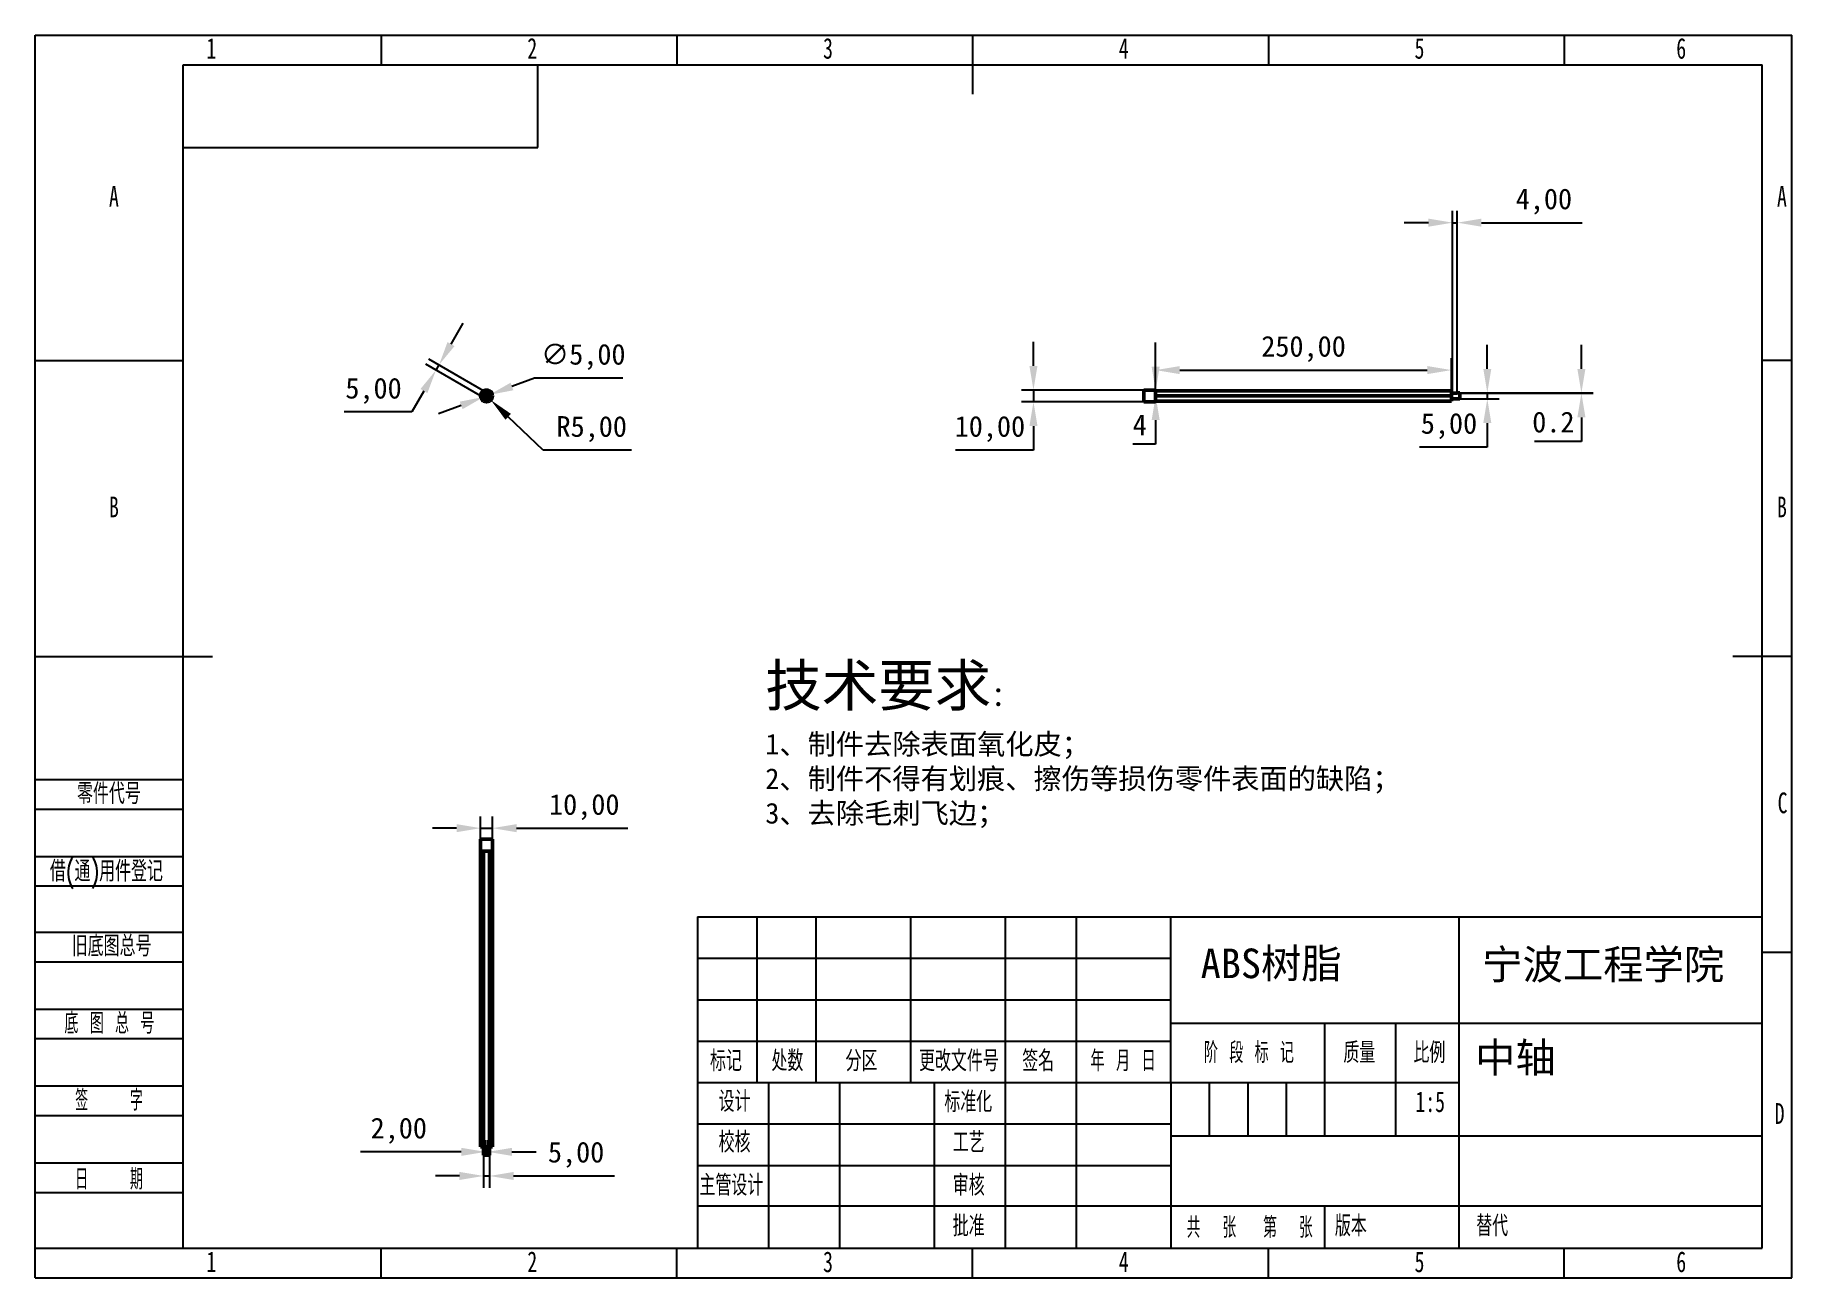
# Model space of a CAD drawing. Header units: millimetres. Extents: x 0 to 297, y 0 to 210.
import ezdxf

# ---------------------------------------------------------------- set-up
doc = ezdxf.new("R2010")
doc.units = ezdxf.units.MM
doc.header["$PDSIZE"] = -1
doc.layers.add('图框', color=7, linetype='Continuous')
for name, color, linetype, lineweight in [('标注层', 4, 'Continuous', 25), ('粗实线层', 7, 'Continuous', 25), ('轮廓实线层', 7, 'Continuous', 50)]:
    doc.layers.add(name, color=color, linetype=linetype, lineweight=lineweight)
doc.styles.add('SLDTEXTSTYLE0', font='TXT', dxfattribs={"width": 0.7, "bigfont": 'bigfont'})
doc.styles.add('SLDTEXTSTYLE1', font='TXT', dxfattribs={"width": 0.6, "bigfont": 'bigfont'})
doc.styles.add('SLDTEXTSTYLE2', font='TXT', dxfattribs={"width": 0.614286, "bigfont": 'bigfont'})
doc.styles.add('SLDTEXTSTYLE3', font='TXT', dxfattribs={"width": 0.62, "bigfont": 'bigfont'})
doc.styles.add('SLDTEXTSTYLE4', font='TXT', dxfattribs={"width": 0.566667, "bigfont": 'bigfont'})
doc.styles.add('SLDTEXTSTYLE5', font='TXT', dxfattribs={"width": 0.7})
doc.dimstyles.new('ISO-25', dxfattribs={"dimtxt": 2.5, "dimasz": 2.5, "dimexe": 1.25, "dimexo": 0.625, "dimtad": 1, "dimtxsty": 'Standard', "dimcen": 2.5, "dimadec": 0, "dimazin": 0, "dimtfac": 1, "dimtmove": 0, "dimatfit": 3, "dimfxl": 1, "dimarcsym": 0})

# ---------------------------------------------------------------- blocks, each defined once
blk = doc.blocks.new('SW_CENTERMARKSYMBOL_0')
at = {"layer": '图框', "color": 0}
for p, q in [((-0.5, 0), (-1, 0)), ((0, 0), (-0.5, 0)), ((0, 0.5), (0, 1)), ((0, 0), (0, 0.5)), ((0, 0), (0, -0.5)), ((0, 0), (0.5, 0)), ((0.5, 0), (1, 0)), ((0, -0.5), (0, -1))]:
    blk.add_line(p, q, dxfattribs=at)
blk = doc.blocks.new('*D2')
at = {"layer": 'Defpoints', "color": 0, "transparency": 16777216}
for p in [(76.32, 149.03), (77.04, 148.34)]:
    blk.add_point(p, dxfattribs=at)
at = {"layer": '标注层', "color": 0, "lineweight": -2, "transparency": 16777216}
for p, q in [((76.32, 149.03), (77.04, 148.34)), ((85.87, 139.85), (79.98, 145.51)), ((100.81, 139.85), (85.87, 139.85))]:
    blk.add_line(p, q, dxfattribs=at)
at = {"layer": '标注层', "color": 0, "transparency": 16777216}
blk.add_solid([(80.45, 146), (79.51, 145.02), (77.04, 148.34)], dxfattribs=at)
at = {"layer": '标注层', "color": 0, "transparency": 16777216, "insert": (94.1, 143.42), "char_height": 3.5, "attachment_point": 5}
blk.add_mtext('R5,00', dxfattribs=at)
blk = doc.blocks.new('*D3')
at = {"layer": 'Defpoints', "color": 0, "transparency": 16777216}
for p in [(75.85, 148.86), (76.79, 149.21)]:
    blk.add_point(p, dxfattribs=at)
at = {"layer": '标注层', "color": 0, "lineweight": -2, "transparency": 16777216}
for p, q in [((84.44, 152.05), (80.61, 150.63)), ((99.38, 152.05), (84.44, 152.05)), ((75.85, 148.86), (76.79, 149.21)), ((72.03, 147.43), (68.2, 146.01))]:
    blk.add_line(p, q, dxfattribs=at)
at = {"layer": '标注层', "color": 0, "transparency": 16777216}
for points in [[(71.79, 148.07), (72.27, 146.8), (75.85, 148.86)], [(80.38, 151.27), (80.85, 149.99), (76.79, 149.21)]]:
    blk.add_solid(points, dxfattribs=at)
at = {"layer": '标注层', "color": 0, "transparency": 16777216, "insert": (92.67, 155.62), "char_height": 3.5, "attachment_point": 5}
blk.add_mtext('∅5,00', dxfattribs=at)
blk = doc.blocks.new('*D4')
at = {"layer": 'Defpoints', "color": 0, "transparency": 16777216}
for p in [(67.77, 153.39), (75.32, 149.03), (75.82, 149.9)]:
    blk.add_point(p, dxfattribs=at)
at = {"layer": '标注层', "color": 0, "lineweight": -2, "transparency": 16777216}
for p, q in [((70.31, 157.79), (72.35, 161.32)), ((75.82, 149.9), (66.54, 155.26)), ((75.32, 149.03), (66.04, 154.39)), ((68.27, 154.26), (67.77, 153.39)), ((65.73, 149.86), (63.69, 146.32)), ((63.69, 146.32), (52.25, 146.32))]:
    blk.add_line(p, q, dxfattribs=at)
at = {"layer": '标注层', "color": 0, "transparency": 16777216}
for points in [[(69.72, 158.13), (70.9, 157.45), (68.27, 154.26)], [(65.14, 150.2), (66.32, 149.52), (67.77, 153.39)]]:
    blk.add_solid(points, dxfattribs=at)
at = {"layer": '标注层', "color": 0, "transparency": 16777216, "insert": (57.21, 149.89), "char_height": 3.5, "attachment_point": 5}
blk.add_mtext('5,00', dxfattribs=at)
blk = doc.blocks.new('*D5')
at = {"layer": 'Defpoints', "color": 0, "transparency": 16777216}
for p in [(240.84, 149.53), (240.84, 148.53), (245.51, 148.53)]:
    blk.add_point(p, dxfattribs=at)
at = {"layer": '标注层', "color": 0, "lineweight": -2, "transparency": 16777216}
for p, q in [((245.51, 153.61), (245.51, 157.69)), ((240.84, 149.53), (247.51, 149.53)), ((240.84, 148.53), (247.51, 148.53)), ((245.51, 149.53), (245.51, 148.53)), ((245.51, 144.45), (245.51, 140.37)), ((245.51, 140.37), (234.07, 140.37))]:
    blk.add_line(p, q, dxfattribs=at)
at = {"layer": '标注层', "color": 0, "transparency": 16777216}
for points in [[(244.83, 153.61), (246.19, 153.61), (245.51, 149.53)], [(244.83, 144.45), (246.19, 144.45), (245.51, 148.53)]]:
    blk.add_solid(points, dxfattribs=at)
at = {"layer": '标注层', "color": 0, "transparency": 16777216, "insert": (239.03, 143.94), "char_height": 3.5, "attachment_point": 5}
blk.add_mtext('5,00', dxfattribs=at)
blk = doc.blocks.new('*D6')
at = {"layer": 'Defpoints', "color": 0, "transparency": 16777216}
for p in [(240.44, 149.53), (240.44, 149.49), (261.42, 149.49)]:
    blk.add_point(p, dxfattribs=at)
at = {"layer": '标注层', "color": 0, "lineweight": -2, "transparency": 16777216}
for p, q in [((261.42, 153.61), (261.42, 157.69)), ((240.44, 149.53), (263.42, 149.53)), ((240.44, 149.49), (263.42, 149.49)), ((261.42, 149.53), (261.42, 149.49)), ((261.42, 145.41), (261.42, 141.33)), ((261.42, 141.33), (253.47, 141.33))]:
    blk.add_line(p, q, dxfattribs=at)
at = {"layer": '标注层', "color": 0, "transparency": 16777216}
for points in [[(260.74, 153.61), (262.1, 153.61), (261.42, 149.53)], [(260.74, 145.41), (262.1, 145.41), (261.42, 149.49)]]:
    blk.add_solid(points, dxfattribs=at)
at = {"layer": '标注层', "color": 0, "transparency": 16777216, "insert": (256.68, 144.6), "char_height": 3.5, "attachment_point": 5}
blk.add_mtext('0.2', dxfattribs=at)
blk = doc.blocks.new('*D7')
at = {"layer": 'Defpoints', "color": 0, "transparency": 16777216}
for p in [(240.44, 178.31), (239.64, 149.49), (240.44, 149.49)]:
    blk.add_point(p, dxfattribs=at)
at = {"layer": '标注层', "color": 0, "lineweight": -2, "transparency": 16777216}
for p, q in [((235.56, 178.31), (231.48, 178.31)), ((239.64, 149.49), (239.64, 180.31)), ((239.64, 178.31), (240.44, 178.31)), ((240.44, 149.49), (240.44, 180.31)), ((244.52, 178.31), (261.56, 178.31))]:
    blk.add_line(p, q, dxfattribs=at)
at = {"layer": '标注层', "color": 0, "transparency": 16777216}
for points in [[(235.56, 178.99), (235.56, 177.63), (239.64, 178.31)], [(244.52, 178.99), (244.52, 177.63), (240.44, 178.31)]]:
    blk.add_solid(points, dxfattribs=at)
at = {"layer": '标注层', "color": 0, "transparency": 16777216, "insert": (255.08, 181.88), "char_height": 3.5, "attachment_point": 5}
blk.add_mtext('4,00', dxfattribs=at)
blk = doc.blocks.new('*D8')
at = {"layer": 'Defpoints', "color": 0, "transparency": 16777216}
for p in [(189.44, 149.9), (189.44, 149.03), (189.44, 149.03)]:
    blk.add_point(p, dxfattribs=at)
at = {"layer": '标注层', "color": 0, "lineweight": -2, "transparency": 16777216}
for p, q in [((189.44, 153.98), (189.44, 158.06)), ((189.44, 149.9), (191.44, 149.9)), ((189.44, 149.9), (189.44, 149.03)), ((189.44, 149.03), (191.44, 149.03)), ((189.44, 144.95), (189.44, 140.87)), ((189.44, 140.87), (185.58, 140.87))]:
    blk.add_line(p, q, dxfattribs=at)
at = {"layer": '标注层', "color": 0, "transparency": 16777216}
for points in [[(188.76, 153.98), (190.12, 153.98), (189.44, 149.9)], [(188.76, 144.95), (190.12, 144.95), (189.44, 149.03)]]:
    blk.add_solid(points, dxfattribs=at)
at = {"layer": '标注层', "color": 0, "transparency": 16777216, "insert": (186.75, 144.15), "char_height": 3.5, "attachment_point": 5}
blk.add_mtext('4', dxfattribs=at)
blk = doc.blocks.new('*D9')
at = {"layer": 'Defpoints', "color": 0, "transparency": 16777216}
for p in [(187.44, 150.03), (168.78, 148.03), (187.44, 148.03)]:
    blk.add_point(p, dxfattribs=at)
at = {"layer": '标注层', "color": 0, "lineweight": -2, "transparency": 16777216}
for p, q in [((168.78, 154.11), (168.78, 158.19)), ((187.44, 150.03), (166.78, 150.03)), ((168.78, 150.03), (168.78, 148.03)), ((187.44, 148.03), (166.78, 148.03)), ((168.78, 143.95), (168.78, 139.87)), ((168.78, 139.87), (155.59, 139.87))]:
    blk.add_line(p, q, dxfattribs=at)
at = {"layer": '标注层', "color": 0, "transparency": 16777216}
for points in [[(168.1, 154.11), (169.46, 154.11), (168.78, 150.03)], [(168.1, 143.95), (169.46, 143.95), (168.78, 148.03)]]:
    blk.add_solid(points, dxfattribs=at)
at = {"layer": '标注层', "color": 0, "transparency": 16777216, "insert": (161.42, 143.44), "char_height": 3.5, "attachment_point": 5}
blk.add_mtext('10,00', dxfattribs=at)
blk = doc.blocks.new('*D10')
at = {"layer": 'Defpoints', "color": 0, "transparency": 16777216}
for p in [(239.44, 153.4), (189.44, 149.9), (239.44, 149.9)]:
    blk.add_point(p, dxfattribs=at)
at = {"layer": '标注层', "color": 0, "lineweight": -2, "transparency": 16777216}
for p, q in [((189.44, 149.9), (189.44, 155.4)), ((239.44, 149.9), (239.44, 155.4)), ((193.52, 153.4), (235.36, 153.4))]:
    blk.add_line(p, q, dxfattribs=at)
at = {"layer": '标注层', "color": 0, "transparency": 16777216}
for points in [[(193.52, 154.08), (193.52, 152.72), (189.44, 153.4)], [(235.36, 154.08), (235.36, 152.72), (239.44, 153.4)]]:
    blk.add_solid(points, dxfattribs=at)
at = {"layer": '标注层', "color": 0, "transparency": 16777216, "insert": (214.44, 156.97), "char_height": 3.5, "attachment_point": 5}
blk.add_mtext('250,00', dxfattribs=at)
blk = doc.blocks.new('*D11')
at = {"layer": 'Defpoints', "color": 0, "transparency": 16777216}
for p in [(75.82, 20.72), (76.82, 20.72), (76.82, 17.22)]:
    blk.add_point(p, dxfattribs=at)
at = {"layer": '标注层', "color": 0, "lineweight": -2, "transparency": 16777216}
for p, q in [((75.82, 20.72), (75.82, 15.22)), ((76.82, 20.72), (76.82, 15.22)), ((71.74, 17.22), (67.66, 17.22)), ((75.82, 17.22), (76.82, 17.22)), ((80.9, 17.22), (97.95, 17.22))]:
    blk.add_line(p, q, dxfattribs=at)
at = {"layer": '标注层', "color": 0, "transparency": 16777216}
for points in [[(71.74, 17.9), (71.74, 16.54), (75.82, 17.22)], [(80.9, 17.9), (80.9, 16.54), (76.82, 17.22)]]:
    blk.add_solid(points, dxfattribs=at)
at = {"layer": '标注层', "color": 0, "transparency": 16777216, "insert": (91.46, 20.79), "char_height": 3.5, "attachment_point": 5}
blk.add_mtext('5,00', dxfattribs=at)
blk = doc.blocks.new('*D12')
at = {"layer": 'Defpoints', "color": 0, "transparency": 16777216}
for p in [(76.12, 21.29), (76.12, 21.12), (76.52, 21.12)]:
    blk.add_point(p, dxfattribs=at)
at = {"layer": '标注层', "color": 0, "lineweight": -2, "transparency": 16777216}
for p, q in [((72.04, 21.29), (55, 21.29)), ((76.12, 21.12), (76.12, 23.29)), ((76.52, 21.29), (76.12, 21.29)), ((76.52, 21.12), (76.52, 23.29)), ((80.6, 21.29), (84.68, 21.29))]:
    blk.add_line(p, q, dxfattribs=at)
at = {"layer": '标注层', "color": 0, "transparency": 16777216}
for points in [[(72.04, 21.97), (72.04, 20.61), (76.12, 21.29)], [(80.6, 21.97), (80.6, 20.61), (76.52, 21.29)]]:
    blk.add_solid(points, dxfattribs=at)
at = {"layer": '标注层', "color": 0, "transparency": 16777216, "insert": (61.48, 24.86), "char_height": 3.5, "attachment_point": 5}
blk.add_mtext('2,00', dxfattribs=at)
blk = doc.blocks.new('*D13')
at = {"layer": 'Defpoints', "color": 0, "transparency": 16777216}
for p in [(77.32, 75.99), (75.32, 74.12), (77.32, 74.12)]:
    blk.add_point(p, dxfattribs=at)
at = {"layer": '标注层', "color": 0, "lineweight": -2, "transparency": 16777216}
for p, q in [((75.32, 74.12), (75.32, 77.99)), ((77.32, 74.12), (77.32, 77.99)), ((71.24, 75.99), (67.16, 75.99)), ((75.32, 75.99), (77.32, 75.99)), ((81.4, 75.99), (100.2, 75.99))]:
    blk.add_line(p, q, dxfattribs=at)
at = {"layer": '标注层', "color": 0, "transparency": 16777216}
for points in [[(71.24, 76.67), (71.24, 75.31), (75.32, 75.99)], [(81.4, 76.67), (81.4, 75.31), (77.32, 75.99)]]:
    blk.add_solid(points, dxfattribs=at)
at = {"layer": '标注层', "color": 0, "transparency": 16777216, "insert": (92.84, 79.55), "char_height": 3.5, "attachment_point": 5}
blk.add_mtext('10,00', dxfattribs=at)

msp = doc.modelspace()

# ---------------------------------------------------------------- linework, layer by layer
at = {"layer": '图框'}
for p, q in [((0, 0), (0, 210)), ((0, 210), (297, 210)), ((58.5, 210), (58.5, 205)), ((108.5, 210), (108.5, 205)), ((208.5, 210), (208.5, 205)), ((258.5, 210), (258.5, 205)), ((297, 0), (297, 210)), ((0, 155), (25, 155)), ((297, 155), (292, 155)), ((0, 84.2206), (25, 84.2206)), ((0, 79.2206), (25, 79.2206)), ((0, 71.2206), (25, 71.2206)), ((0, 66.2206), (25, 66.2206)), ((0, 58.43), (25, 58.43)), ((112, 54), (192, 54)), ((297, 55), (292, 55)), ((0, 53.43), (25, 53.43)), ((0, 45.43), (25, 45.43)), ((112, 47), (192, 47)), ((0, 40.43), (25, 40.43)), ((198.5, 33), (198.5, 24)), ((205, 33), (205, 24)), ((211.5, 33), (211.5, 24)), ((0, 32.43), (25, 32.43)), ((0, 27.43), (25, 27.43)), ((0, 19.43), (25, 19.43)), ((0, 14.43), (25, 14.43)), ((0, 5), (25, 5)), ((58.5, 0), (58.5, 5)), ((108.5, 0), (108.5, 5)), ((208.5, 0), (208.5, 5)), ((258.5, 0), (258.5, 5)), ((0, 0), (297, 0))]:
    msp.add_line(p, q, dxfattribs=at)
at = {"layer": '图框', "lineweight": 25}
for p, q in [((158.5, 210), (158.5, 200)), ((0, 105), (30, 105)), ((297, 105), (287, 105)), ((112, 61), (112, 5)), ((112, 61), (292, 61)), ((122, 61), (122, 33)), ((132, 61), (132, 33)), ((148, 61), (148, 33)), ((164, 61), (164, 5)), ((176, 61), (176, 5)), ((191.9681, 61.0522), (192.0047, 5)), ((240.6919, 61), (240.6919, 5)), ((191.9799, 43.0522), (291.9799, 43.0522)), ((218, 43.0691), (218, 24.0691)), ((230, 43), (230, 24)), ((112, 40), (192, 40)), ((112, 33), (192, 33)), ((124, 33), (124, 5)), ((136, 33), (136, 5)), ((152, 33), (152, 5)), ((192.0152, 33), (240.6919, 33)), ((112, 26), (192, 26)), ((192, 24), (292, 24)), ((112, 19), (192, 19)), ((112, 12.1661), (192, 12.1661)), ((192, 12.1661), (292, 12.1661)), ((218, 12.1661), (218, 5)), ((25, 5), (292, 5)), ((158.5, 0), (158.5, 5))]:
    msp.add_line(p, q, dxfattribs=at)
at = {"layer": '图框', "linetype": 'Continuous', "lineweight": 25}
for p, q in [((25, 5), (25, 205)), ((25, 205), (292, 205)), ((292, 5), (292, 205))]:
    msp.add_line(p, q, dxfattribs=at)
at = {"layer": '粗实线层'}
for p, q in [((85, 191), (85, 205)), ((25, 191), (85, 191))]:
    msp.add_line(p, q, dxfattribs=at)
at = {"layer": '轮廓实线层'}
for p, q in [((75.8214, 149.8973), (75.3214, 149.0313)), ((75.3214, 149.0313), (75.8214, 148.1653)), ((76.8214, 149.8973), (75.8214, 149.8973)), ((77.3214, 149.0313), (76.8214, 149.8973)), ((76.8214, 148.1653), (77.3214, 149.0313)), ((189.4382, 150.0313), (187.4382, 150.0313)), ((187.4382, 149.0313), (187.4382, 150.0313)), ((187.4382, 148.0313), (187.4382, 149.0313)), ((189.4382, 149.8973), (189.4382, 150.0313)), ((189.4382, 149.0313), (189.4382, 149.8973)), ((239.4382, 149.8973), (189.4382, 149.8973)), ((189.4382, 148.1653), (189.4382, 149.0313)), ((239.4382, 149.0313), (189.4382, 149.0313)), ((239.4382, 149.8973), (239.4382, 149.0313)), ((239.6382, 149.5313), (239.4382, 149.5313)), ((239.4382, 149.0313), (239.4382, 148.1653)), ((239.4382, 148.5313), (240.8382, 148.5313)), ((239.6382, 149.5313), (239.6382, 149.4896)), ((240.4382, 149.4896), (239.6382, 149.4896)), ((240.8382, 149.5313), (240.4382, 149.5313)), ((240.4382, 149.5313), (240.4382, 149.4896)), ((240.8382, 149.5313), (240.8382, 148.5313)), ((75.8214, 148.1653), (76.8214, 148.1653)), ((187.4382, 148.0313), (189.4382, 148.0313)), ((189.4382, 148.0313), (189.4382, 148.1653)), ((239.4382, 148.1653), (189.4382, 148.1653)), ((75.3214, 74.1206), (75.3214, 72.1206)), ((75.3214, 74.1206), (77.3214, 74.1206)), ((75.3214, 72.1206), (75.8214, 72.1206)), ((75.3214, 22.1206), (75.3214, 72.1206)), ((75.8214, 72.1206), (76.8214, 72.1206)), ((75.8214, 22.1206), (75.8214, 72.1206)), ((76.8214, 72.1206), (77.3214, 72.1206)), ((76.8214, 22.1206), (76.8214, 72.1206)), ((77.3214, 72.1206), (77.3214, 74.1206)), ((77.3214, 22.1206), (77.3214, 72.1206)), ((75.8214, 22.1206), (75.3214, 22.1206)), ((75.8214, 22.1206), (75.8214, 20.7206)), ((76.8214, 22.1206), (75.8214, 22.1206)), ((76.5214, 21.9206), (76.1214, 21.9206)), ((76.1214, 21.1206), (76.1214, 21.9206)), ((76.5214, 21.1206), (76.1214, 21.1206)), ((76.5214, 21.9206), (76.5214, 21.1206)), ((76.8214, 20.7206), (76.8214, 22.1206)), ((77.3214, 22.1206), (76.8214, 22.1206)), ((76.8214, 20.7206), (75.8214, 20.7206))]:
    msp.add_line(p, q, dxfattribs=at)
msp.add_circle((76.3214, 149.0313), 0.5, dxfattribs=at)
for start, end in [(120, 180), (180, 240), (60, 120), (0, 60), (300, 0), (240, 300)]:
    msp.add_arc((76.3214, 149.0313), 1, start, end, dxfattribs=at)

# ---------------------------------------------------------------- block references
msp.add_blockref('SW_CENTERMARKSYMBOL_0', (76.3214, 149.0313), dxfattribs=at)

# ---------------------------------------------------------------- texts
at = {"layer": '图框', "char_height": 3.5}
for s, insert, attachment_point, style in [('1', (29.7944, 209.5199), 2, 'SLDTEXTSTYLE5'), ('2', (84.0444, 209.5199), 2, 'SLDTEXTSTYLE5'), ('3', (134.0444, 209.5199), 2, 'SLDTEXTSTYLE5'), ('4', (184.0444, 209.5199), 2, 'SLDTEXTSTYLE5'), ('5', (234.0444, 209.5199), 2, 'SLDTEXTSTYLE5'), ('6', (278.2969, 209.5199), 2, 'SLDTEXTSTYLE5'), ('A', (13.3203, 184.5199), 2, 'SLDTEXTSTYLE5'), ('A', (295.3203, 184.5199), 2, 'SLDTEXTSTYLE5'), ('B', (13.3203, 132.0199), 2, 'SLDTEXTSTYLE5'), ('B', (295.3203, 132.0199), 2, 'SLDTEXTSTYLE5'), ('零件代号', (7.0836, 83.5791), 1, 'SLDTEXTSTYLE0'), ('C', (295.4273, 82.0199), 2, 'SLDTEXTSTYLE5'), ('借(通)用件登记', (2.4961, 70.4725), 1, 'SLDTEXTSTYLE0'), ('旧底图总号', (6.1941, 57.8238), 1, 'SLDTEXTSTYLE0'), ('底 图 总 号', (4.9472, 44.7655), 1, 'SLDTEXTSTYLE2'), ('标记', (116.7966, 38.4172), 2, 'SLDTEXTSTYLE0'), ('处数', (127.1841, 38.4172), 2, 'SLDTEXTSTYLE0'), ('分区', (139.7079, 38.4172), 2, 'SLDTEXTSTYLE0'), ('更改文件号', (156.1801, 38.4172), 2, 'SLDTEXTSTYLE0'), ('签名', (169.5758, 38.4172), 2, 'SLDTEXTSTYLE0'), ('年 月 日', (183.9324, 38.4172), 2, 'SLDTEXTSTYLE3'), ('阶 段 标 记', (205.2114, 39.8054), 2, 'SLDTEXTSTYLE2'), ('质量', (223.869, 39.8054), 2, 'SLDTEXTSTYLE0'), ('比例', (235.7186, 39.8054), 2, 'SLDTEXTSTYLE0'), ('签    字', (12.4899, 31.7635), 2, 'SLDTEXTSTYLE4'), ('设计', (118.2463, 31.5581), 2, 'SLDTEXTSTYLE0'), ('标准化', (157.7597, 31.4917), 2, 'SLDTEXTSTYLE0'), ('1:5', (235.8582, 31.5205), 2, 'SLDTEXTSTYLE5'), ('D', (294.9297, 29.5199), 2, 'SLDTEXTSTYLE5'), ('校核', (118.2463, 24.679), 2, 'SLDTEXTSTYLE0'), ('工艺', (157.835, 24.6426), 2, 'SLDTEXTSTYLE0'), ('日    期', (12.4899, 18.4135), 2, 'SLDTEXTSTYLE4'), ('主管设计', (117.7048, 17.3993), 2, 'SLDTEXTSTYLE0'), ('审核', (157.835, 17.3993), 2, 'SLDTEXTSTYLE0'), ('批准', (157.835, 10.5229), 2, 'SLDTEXTSTYLE0'), ('共  张', (198.8698, 10.2618), 2, 'SLDTEXTSTYLE1'), ('第  张', (211.8049, 10.2618), 2, 'SLDTEXTSTYLE1'), ('版本', (222.4382, 10.5314), 2, 'SLDTEXTSTYLE0'), ('替代', (243.6406, 10.5314), 1, 'SLDTEXTSTYLE0'), ('1', (29.7944, 4.4654), 2, 'SLDTEXTSTYLE5'), ('2', (84.0444, 4.4654), 2, 'SLDTEXTSTYLE5'), ('3', (134.0444, 4.4654), 2, 'SLDTEXTSTYLE5'), ('4', (184.0444, 4.4654), 2, 'SLDTEXTSTYLE5'), ('5', (234.0444, 4.4654), 2, 'SLDTEXTSTYLE5'), ('6', (278.2969, 4.4654), 2, 'SLDTEXTSTYLE5')]:
    msp.add_mtext(s, dxfattribs=dict(at, insert=insert, attachment_point=attachment_point, style=style))
at = {"layer": '标注层', "attachment_point": 1}
for s, width, insert, char_height in [('{\\fFangSong|b0|i0|c134|p49;\\H2x;技术要求\\H0.5x;：\\P1、制件去除表面氧化皮；\\P2、制件不得有划痕、擦伤等损伤零件表面的缺陷；\\P3、去除毛刺飞边；}', 154.864753, (123.4471, 103.61), 3.5), ('{\\fFangSong|b0|i0|c134|p49;ABS树脂}', 38.731801, (197.0459, 55.6432), 5), ('{\\fFangSong|b0|i0|c134|p49;宁波工程学院}', 44.116466, (244.6473, 55.4504), 5), ('{\\fSimSun|b0|i0|c134|p2;中轴}', 45.150503, (243.4465, 39.7296), 5)]:
    msp.add_mtext_dynamic_manual_height_columns(s, width=width, gutter_width=17.5, heights=[0], dxfattribs=dict(at, insert=insert, char_height=char_height))

# ---------------------------------------------------------------- dimensions: what is measured, and where the dimension line sits
at = {"layer": '标注层'}
for base, p1, p2, picture, middle in [((240.4382, 178.3117), (239.6382, 149.4896), (240.4382, 149.4896), '*D7', (255.0805, 181.8773)), ((239.4382, 153.404), (189.4382, 149.8973), (239.4382, 149.8973), '*D10', (214.4382, 156.9697)), ((77.3214, 75.9888), (75.3214, 74.1206), (77.3214, 74.1206), '*D13', (92.8387, 79.5545)), ((76.1214, 21.2948), (76.5214, 21.1206), (76.1214, 21.1206), '*D12', (61.479, 24.8604)), ((76.8214, 17.2221), (75.8214, 20.7206), (76.8214, 20.7206), '*D11', (91.4637, 20.7878))]:
    dim = msp.add_linear_dim(base=base, p1=p1, p2=p2, dimstyle='ISO-25', override={"dimtxt": 3.5, "dimasz": 4.08, "dimexe": 2, "dimexo": 0, "dimgap": 1.524, "dimtih": 1, "dimtoh": 1, "dimlfac": 5, "dimzin": 0, "dimadec": 2, "dimtzin": 0}, dxfattribs=at)
    dim.commit()
    dim.dimension.update_dxf_attribs({"geometry": picture, "text_midpoint": middle})
dim = msp.add_aligned_dim(p1=(75.8214, 149.8973), p2=(75.3214, 149.0313), distance=-8.7202, dimstyle='ISO-25', override={"dimtxt": 3.5, "dimasz": 4.08, "dimexe": 2, "dimexo": 0, "dimgap": 1.524, "dimtih": 1, "dimtoh": 1, "dimlfac": 5, "dimzin": 0, "dimadec": 2, "dimtzin": 0}, dxfattribs=at)
dim.commit()
dim.dimension.update_dxf_attribs({"geometry": '*D4', "text_midpoint": (57.2071, 149.8903)})
dim = msp.add_diameter_dim_2p(p1=(75.8527, 148.857), p2=(76.79, 149.2056), dimstyle='ISO-25', override={"dimtxt": 3.5, "dimasz": 4.08, "dimexe": 2, "dimexo": 0, "dimgap": 1.524, "dimtih": 1, "dimtoh": 1, "dimlfac": 5, "dimzin": 0, "dimadec": 2, "dimtzin": 0}, dxfattribs=at)
dim.commit()
dim.dimension.update_dxf_attribs({"geometry": '*D3', "text_midpoint": (92.6703, 152.0507), "dimtype": 163})
for base, p1, p2, picture, middle in [((168.7759, 148.0313), (187.4382, 150.0313), (187.4382, 148.0313), '*D9', (161.4186, 143.437)), ((245.5106, 148.5313), (240.8382, 149.5313), (240.8382, 148.5313), '*D5', (239.0283, 143.937))]:
    dim = msp.add_linear_dim(base=base, p1=p1, p2=p2, angle=90, dimstyle='ISO-25', override={"dimtxt": 3.5, "dimasz": 4.08, "dimexe": 2, "dimexo": 0, "dimgap": 1.524, "dimtih": 1, "dimtoh": 1, "dimlfac": 5, "dimzin": 0, "dimadec": 2, "dimtzin": 0}, dxfattribs=at)
    dim.commit()
    dim.dimension.update_dxf_attribs({"geometry": picture, "text_midpoint": middle})
for base, p1, p2, angle, text, picture, middle in [((189.4382, 149.0313), (189.4382, 149.8973), (189.4382, 149.0313), 270, '4', '*D8', (186.7475, 144.1453)), ((261.4151, 149.4896), (240.4382, 149.5313), (240.4382, 149.4896), 90, '0.2', '*D6', (256.6827, 144.6036))]:
    dim = msp.add_linear_dim(base=base, p1=p1, p2=p2, angle=angle, text=text, dimstyle='ISO-25', override={"dimtxt": 3.5, "dimasz": 4.08, "dimexe": 2, "dimexo": 0, "dimgap": 1.524, "dimtih": 1, "dimtoh": 1, "dimlfac": 5, "dimzin": 0, "dimadec": 2, "dimtzin": 0}, dxfattribs=at)
    dim.commit()
    dim.dimension.update_dxf_attribs({"geometry": picture, "text_midpoint": middle})
dim = msp.add_radius_dim(center=(76.3214, 149.0313), mpoint=(77.042, 148.338), dimstyle='ISO-25', override={"dimtxt": 3.5, "dimasz": 4.08, "dimexe": 2, "dimexo": 0, "dimgap": 1.524, "dimtih": 1, "dimtoh": 1, "dimlfac": 5, "dimzin": 0, "dimadec": 2, "dimtzin": 0}, dxfattribs=at)
dim.commit()
dim.dimension.update_dxf_attribs({"geometry": '*D2', "text_midpoint": (94.0974, 139.8496)})

doc.saveas('drawing.dxf')
